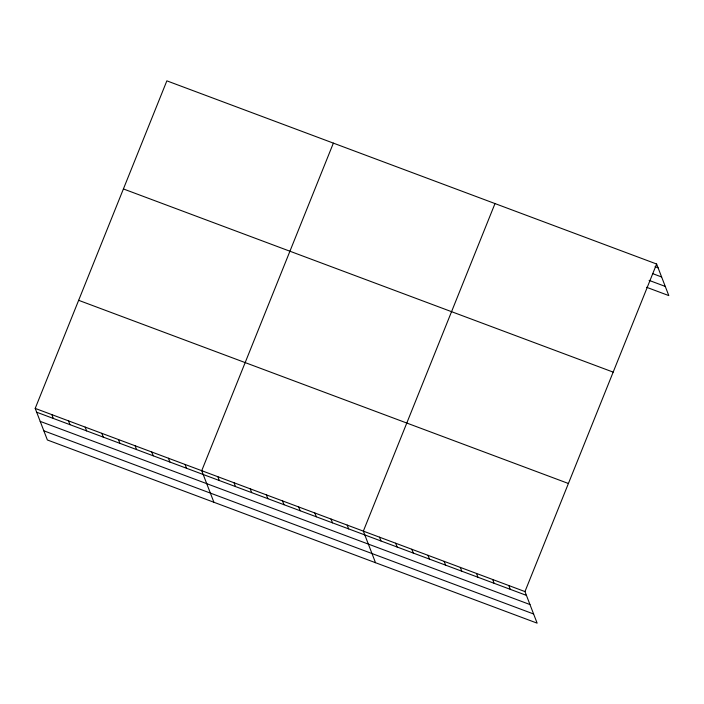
<?xml version="1.0" encoding="UTF-8"?>
<svg xmlns="http://www.w3.org/2000/svg" width="704" height="704" viewBox="0 0 704 704"><rect width="100%" height="100%" fill="white"/><g stroke="black" fill="none" stroke-linecap="round" stroke-linejoin="round"><path stroke-width="1.06" d="M656.621 264.018L524.964 591.58L537.143 623.154L47.379 439.982L35.2 408.408L166.857 80.846L656.621 264.018L668.8 295.592L646.58 287.276M333.37 143.123L201.722 470.686L213.902 502.26M495 203.57L363.343 531.133L375.522 562.707M655.054 266.675L658.082 267.81M652.529 273.574L661.619 276.98M649.097 280.377L665.262 286.422M123.411 188.945L613.175 372.117M78.646 300.318L568.41 483.49M35.2 408.408L524.964 591.58M36.661 412.21L526.425 595.373M40.198 421.37L529.962 604.542M43.842 430.813L533.606 613.985M508.798 585.534L510.268 589.327M492.642 579.489L494.102 583.29M476.476 573.452L477.946 577.245M460.319 567.406L461.78 571.199M444.154 561.361L445.614 565.154M427.988 555.315L429.458 559.108M411.831 549.27L413.292 553.062M395.666 543.224L397.126 547.017M379.509 537.178L380.97 540.971M347.178 525.087L348.647 528.889M331.021 519.05L332.482 522.843M314.855 513.005L316.316 516.798M298.69 506.959L300.159 510.752M282.533 500.914L283.994 504.706M266.367 494.868L267.837 498.661M250.21 488.822L251.671 492.615M234.045 482.777L235.506 486.57M217.879 476.731L219.349 480.524M185.064 464.464L186.534 468.257M168.414 458.234L169.884 462.026M151.765 452.003L153.226 455.796M135.115 445.782L136.576 449.574M118.457 439.551L119.926 443.344M101.807 433.321L103.268 437.114M85.158 427.099L86.618 430.892M68.508 420.869L69.969 424.662M51.85 414.638L53.319 418.431"/></g></svg>
